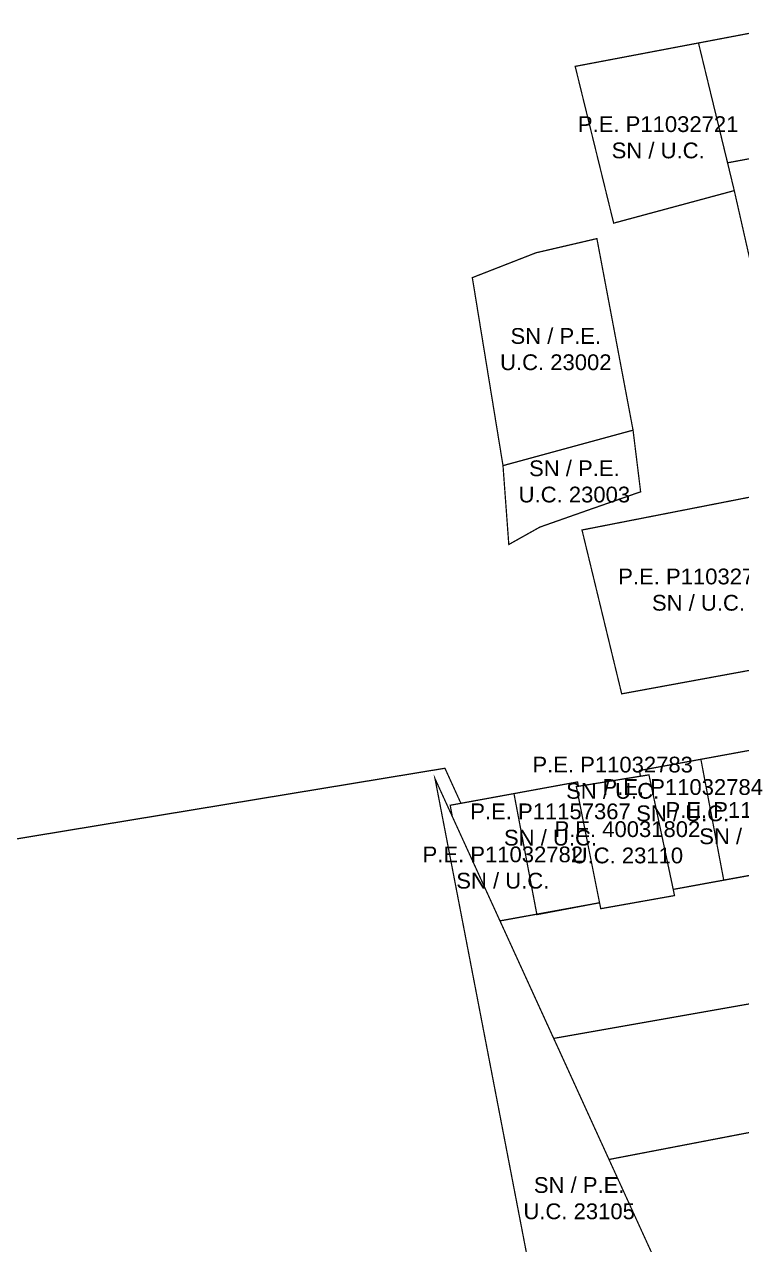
# Model space of a CAD drawing. Header units: metres. Extents: x 561401 to 594056, y 8460144 to 8508504.
# Drawn here: x 586781.4 to 586895.1, y 8500538.5 to 8500732 of the extents above; entities that cross this region are included whole.
import ezdxf

# ---------------------------------------------------------------- set-up
doc = ezdxf.new("R2010")
doc.units = ezdxf.units.M
for name, color, linetype in [('1.2. AFECTADOS BASE GRAFICA SUNARP', 150, 'Continuous'), ('1.2. BASE GRAFICA GORE', 76, 'Continuous'), ('1.2. BASE GRAFICA SUNARP', 150, 'Continuous'), ('1.3 ETIQUETA P.E. Y U.C.', 1, 'Continuous')]:
    doc.layers.add(name, color=color, linetype=linetype)
doc.styles.add('Arial', font='arial.ttf', dxfattribs={"height": 1})

msp = doc.modelspace()

# ---------------------------------------------------------------- linework, layer by layer
at = {"layer": '1.2. AFECTADOS BASE GRAFICA SUNARP', "color": 64, "linetype": 'Continuous', "lineweight": -3, "const_width": 0.2}
for points in [[(586897.46, 8500689.97), (586893.91, 8500705.65), (586874.8, 8500700.49), (586868.7, 8500725.35), (586888.24, 8500729.06), (586945.84, 8500740.01)], [(586905.34, 8500631.23), (586876.07, 8500625.85), (586869.78, 8500651.83), (586900, 8500657.75)], [(586711, 8500591.43), (586848.06, 8500614.05), (586850.59, 8500608.49), (586859, 8500610.03), (586869.08, 8500611.88), (586869.21, 8500611.19), (586869.03, 8500611.16), (586879.04, 8500612.79), (586878.88, 8500613.69), (586888.62, 8500615.47), (586898.38, 8500617.26), (586918.27, 8500620.91), (586927.87, 8500622.68), (586937.68, 8500624.47), (586968.19, 8500630.08), (586971.91, 8500610.34), (586975.62, 8500590.69), (586979.1, 8500572.21), (586978.22, 8500572.04), (586978.25, 8500571.9), (586978.98, 8500572.03), (587011.1, 8500418.57)]]:
    msp.add_lwpolyline(points, dxfattribs=at)
msp.add_lwpolyline([(586852.4, 8500691.85), (586862.49, 8500695.79), (586869.8, 8500697.49), (586872.14, 8500698.04), (586877.87, 8500667.66), (586879.07, 8500657.89), (586871.05, 8500655.09), (586863.1, 8500652.29), (586858.18, 8500649.53), (586857.26, 8500662.04), (586852.4, 8500691.85)], close=True, dxfattribs=at)
at = {"layer": '1.2. BASE GRAFICA GORE', "color": 64, "linetype": 'Continuous', "lineweight": -3, "const_width": 0.2}
for points in [[(586852.4, 8500691.85), (586857.26, 8500662.04), (586877.87, 8500667.66), (586872.14, 8500698.04), (586869.8, 8500697.49), (586862.49, 8500695.79), (586852.4, 8500691.85)], [(586857.26, 8500662.04), (586858.18, 8500649.53), (586863.1, 8500652.29), (586871.05, 8500655.09), (586879.07, 8500657.89), (586877.87, 8500667.66), (586857.26, 8500662.04)], [(586846.49, 8500612.39), (586865.4, 8500514.24), (586889.56, 8500518.09), (586882.68, 8500533.14), (586874.06, 8500552.01), (586865.96, 8500569.76), (586857.17, 8500589), (586846.49, 8500612.39)]]:
    msp.add_lwpolyline(points, close=True, dxfattribs=at)
at = {"layer": '1.2. BASE GRAFICA SUNARP', "color": 64, "linetype": 'Continuous', "lineweight": -3, "const_width": 0.2}
for points in [[(586949.62, 8500720.65), (586945.84, 8500740.01), (586888.24, 8500729.06), (586892.85, 8500710.06), (586949.62, 8500720.65)], [(586888.24, 8500729.06), (586868.7, 8500725.35), (586874.8, 8500700.49), (586893.91, 8500705.65), (586888.24, 8500729.06)], [(586953.56, 8500700.45), (586949.62, 8500720.65), (586892.85, 8500710.06), (586893.91, 8500705.65), (586897.46, 8500689.97), (586953.56, 8500700.45)], [(586900, 8500657.75), (586869.78, 8500651.83), (586876.07, 8500625.85), (586905.34, 8500631.23), (586900, 8500657.75)], [(586898.38, 8500617.26), (586888.62, 8500615.47), (586892.24, 8500596.31), (586901.86, 8500598.06), (586898.38, 8500617.26)], [(586888.62, 8500615.47), (586878.88, 8500613.69), (586879.04, 8500612.79), (586880.39, 8500613), (586884.24, 8500594.84), (586892.24, 8500596.31), (586888.62, 8500615.47)], [(586868.88, 8500611.14), (586872.75, 8500591.78), (586884.44, 8500593.86), (586880.39, 8500613), (586868.88, 8500611.14)], [(586971.91, 8500610.34), (586948.37, 8500606.24), (586941.38, 8500604.98), (586921.66, 8500601.42), (586911.74, 8500599.85), (586884.24, 8500594.84), (586884.44, 8500593.86), (586872.76, 8500591.78), (586872.56, 8500592.72), (586856.78, 8500589.84), (586857.17, 8500589), (586865.29, 8500571.21), (586975.62, 8500590.69), (586971.91, 8500610.34)], [(586868.89, 8500611.13), (586869.21, 8500611.19), (586869.08, 8500611.88), (586859, 8500610.03), (586862.63, 8500590.84), (586872.56, 8500592.72), (586868.89, 8500611.13)], [(586859, 8500610.03), (586848.89, 8500608.18), (586849.23, 8500606.39), (586856.78, 8500589.85), (586862.62, 8500590.91), (586859, 8500610.03)], [(586979.1, 8500572.21), (586975.62, 8500590.69), (586865.29, 8500571.21), (586865.96, 8500569.77), (586874.06, 8500552.01), (586979.1, 8500572.21)], [(586874.06, 8500552.01), (586882.68, 8500533.14), (586982.21, 8500550.37), (586978.22, 8500572.04), (586874.06, 8500552.01)]]:
    msp.add_lwpolyline(points, close=True, dxfattribs=at)

# ---------------------------------------------------------------- texts
at = {"layer": '1.3 ETIQUETA P.E. Y U.C.', "color": 1, "char_height": 2.5, "attachment_point": 5, "style": 'Arial'}
for s, insert in [('P.E. P11032721\\PSN / U.C.', (586881.85, 8500714.09)), ('SN / P.E.\\PU.C. 23002', (586865.63, 8500680.5)), ('SN / P.E.\\PU.C. 23003', (586868.57, 8500659.52)), ('P.E. P11032732\\PSN / U.C.', (586888.24, 8500642.36)), ('P.E. P11032783\\PSN / U.C.', (586874.64, 8500612.53)), ('P.E. P11032784\\PSN / U.C.', (586885.74, 8500608.97)), ('P.E. P11157367\\PSN / U.C.', (586864.79, 8500605.11)), ('P.E. P11032785\\PSN / U.C.', (586895.73, 8500605.33)), ('P.E. 40031802\\PU.C. 23110', (586876.97, 8500602.29)), ('P.E. P11032782\\PSN / U.C.', (586857.23, 8500598.29)), ('SN / P.E.\\PU.C. 23105', (586869.33, 8500545.86))]:
    msp.add_mtext(s, dxfattribs=dict(at, insert=insert))

doc.saveas('drawing.dxf')
